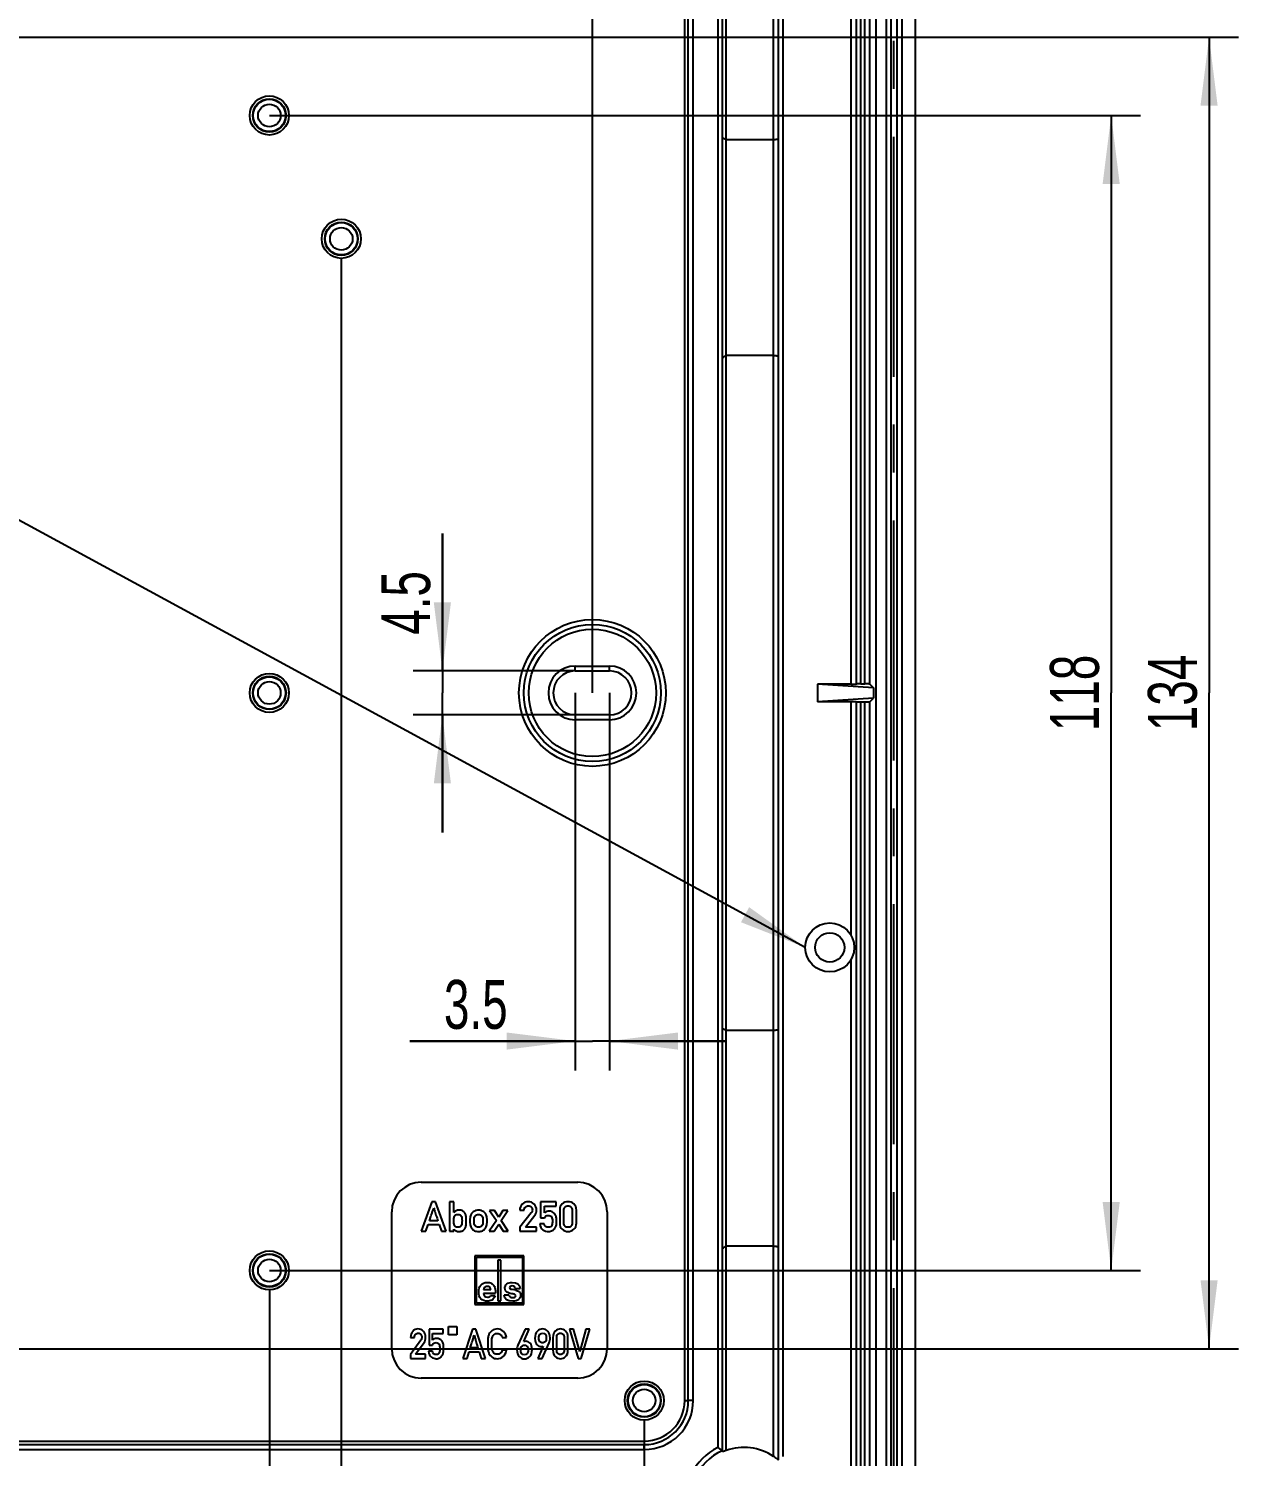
# Model space of a CAD drawing. Header units: millimetres. Extents: x 0 to 594, y 0 to 420.
# Drawn here: x 424.3 to 486.1, y 291.2 to 364.1 of the extents above; entities that cross this region are included whole.
import ezdxf

# ---------------------------------------------------------------- set-up
doc = ezdxf.new("R2010")
doc.units = ezdxf.units.MM
doc.header["$LTSCALE"] = 32.67
doc.linetypes.add('CENTER', pattern=[0.6, 0.375, -0.075, 0.075, -0.075])
doc.layers.get('0').update_dxf_attribs({"linetype": 'CONTINUOUS'})
for name, color, linetype in [('KASTEN_ABOX_DXF_CONTINUOUS_LINE', 7, 'CONTINUOUS'), ('KURVEN', 7, 'CONTINUOUS'), ('M-490-925-01-6274_DXF_DIMENSION', 7, 'CONTINUOUS'), ('M-490-925-01-6274_DXF_TEXT', 7, 'CONTINUOUS')]:
    doc.layers.add(name, color=color, linetype=linetype)
doc.styles.get("Standard").update_dxf_attribs({"font": 'txt', "width": 0.7})
doc.dimstyles.new('DIMSTYLE_2', dxfattribs={"dimtxt": 2.5, "dimasz": 3.5, "dimexe": 1.5, "dimexo": 0, "dimtad": 1, "dimdec": 3, "dimlfac": 2, "dimdsep": 46, "dimtxsty": 'Standard', "dimblk": '_FILLED', "dimblk1": '_FILLED', "dimblk2": '_FILLED', "dimcen": 0.09, "dimclrt": 5, "dimadec": 3, "dimazin": 2, "dimtp": 0.3, "dimtm": 0.3, "dimtfac": 1, "dimtdec": 3, "dimtofl": 0, "dimtmove": 0, "dimatfit": 3, "dimldrblk": '_FILLED', "dimfxl": 1, "dimtolj": 1, "dimarcsym": 0})
doc.dimstyles.new('DIMSTYLE_3', dxfattribs={"dimtxt": 2.5, "dimasz": 3.5, "dimexe": 1.5, "dimexo": 0, "dimtad": 1, "dimdec": 3, "dimlfac": 2, "dimdsep": 46, "dimtxsty": 'Standard', "dimblk": '_FILLED', "dimblk1": '_FILLED', "dimblk2": '_FILLED', "dimcen": 0.09, "dimclrt": 5, "dimadec": 3, "dimazin": 2, "dimtp": 0.5, "dimtm": 0.5, "dimtfac": 1, "dimtdec": 3, "dimtofl": 0, "dimtmove": 0, "dimatfit": 3, "dimldrblk": '_FILLED', "dimfxl": 1, "dimtolj": 1, "dimarcsym": 0})
doc.dimstyles.new('DIMSTYLE_4', dxfattribs={"dimtxt": 2.5, "dimasz": 3.5, "dimexe": 1.5, "dimexo": 0, "dimtad": 1, "dimdec": 3, "dimlfac": 2, "dimdsep": 46, "dimtxsty": 'Standard', "dimblk": '_FILLED', "dimblk1": '_FILLED', "dimblk2": '_FILLED', "dimcen": 0.09, "dimclrt": 5, "dimadec": 3, "dimazin": 2, "dimtp": 0.1, "dimtm": 0.1, "dimtfac": 1, "dimtdec": 3, "dimtofl": 0, "dimtmove": 0, "dimatfit": 3, "dimldrblk": '_FILLED', "dimfxl": 1, "dimtolj": 1, "dimarcsym": 0})
doc.dimstyles.get("Standard").update_dxf_attribs({"dimtxt": 2.5, "dimasz": 3.5, "dimexe": 1.5, "dimexo": 0, "dimtad": 1, "dimdec": 3, "dimdsep": 46, "dimtxsty": 'Standard', "dimblk": '_FILLED', "dimblk1": '_FILLED', "dimblk2": '_FILLED', "dimcen": 0.09, "dimclrt": 5, "dimadec": 3, "dimazin": 2, "dimtol": 1, "dimtp": 0.005, "dimtm": 0.005, "dimtfac": 1, "dimtdec": 3, "dimtofl": 0, "dimtmove": 0, "dimatfit": 3, "dimldrblk": '_FILLED', "dimfxl": 1, "dimtolj": 1, "dimarcsym": 0})

# ---------------------------------------------------------------- blocks, each defined once
blk = doc.blocks.new('_FILLED')
at = {"color": 0, "linetype": 'ByBlock'}
blk.add_solid([(0, 0), (-1, 0.125), (-1, -0.125)], dxfattribs=at)
blk = doc.blocks.new('*D12')
at = {"layer": 'M-490-925-01-6274_DXF_DIMENSION', "color": 2, "linetype": 'Continuous', "transparency": 16777216}
for p, q in [((407.109, 363.68), (486.109, 363.68)), ((484.609, 363.68), (484.609, 330.18)), ((484.609, 296.68), (484.609, 330.18)), ((407.109, 296.68), (486.109, 296.68))]:
    blk.add_line(p, q, dxfattribs=at)
at = {"layer": 'M-490-925-01-6274_DXF_DIMENSION', "color": 2, "linetype": 'Continuous', "transparency": 16777216, "xscale": 3.5, "yscale": 3.5, "zscale": 3.5}
for p, rotation in [((484.609, 363.68), 90), ((484.609, 296.68), 270)]:
    blk.add_blockref('_FILLED', p, dxfattribs=dict(at, rotation=rotation))
at = {"layer": 'M-490-925-01-6274_DXF_DIMENSION', "color": 5, "linetype": 'Continuous', "transparency": 16777216, "insert": (481.484, 330.18), "char_height": 2.5, "width": 7.76786, "attachment_point": 2, "rotation": 90, "line_spacing_factor": 0.9}
blk.add_mtext('134', dxfattribs=at)
blk = doc.blocks.new('*D13')
at = {"layer": 'M-490-925-01-6274_DXF_DIMENSION', "color": 2, "linetype": 'Continuous', "transparency": 16777216}
for p, q in [((361.109, 330.18), (361.109, 391.68)), ((453.109, 330.18), (453.109, 391.68)), ((361.109, 390.18), (407.109, 390.18)), ((453.109, 390.18), (407.109, 390.18))]:
    blk.add_line(p, q, dxfattribs=at)
at = {"layer": 'M-490-925-01-6274_DXF_DIMENSION', "color": 2, "linetype": 'Continuous', "transparency": 16777216, "xscale": 3.5, "yscale": 3.5, "zscale": 3.5, "rotation": 180}
blk.add_blockref('_FILLED', (361.109, 390.18), dxfattribs=at)
at = {"layer": 'M-490-925-01-6274_DXF_DIMENSION', "color": 2, "linetype": 'Continuous', "transparency": 16777216, "xscale": 3.5, "yscale": 3.5, "zscale": 3.5}
blk.add_blockref('_FILLED', (453.109, 390.18), dxfattribs=at)
at = {"layer": 'M-490-925-01-6274_DXF_DIMENSION', "color": 5, "linetype": 'Continuous', "transparency": 16777216, "insert": (407.109, 393.305), "char_height": 2.5, "width": 8.03571, "attachment_point": 2, "line_spacing_factor": 0.9}
blk.add_mtext('184', dxfattribs=at)
blk = doc.blocks.new('*D16')
at = {"layer": 'M-490-925-01-6274_DXF_DIMENSION', "color": 2, "linetype": 'Continuous', "transparency": 16777216}
for p, q in [((445.447, 331.305), (445.447, 338.329)), ((445.447, 338.329), (445.447, 330.18)), ((452.234, 331.305), (443.947, 331.305)), ((445.447, 323.055), (445.447, 330.18)), ((452.234, 329.055), (443.947, 329.055)), ((445.447, 329.055), (445.447, 323.055))]:
    blk.add_line(p, q, dxfattribs=at)
at = {"layer": 'M-490-925-01-6274_DXF_DIMENSION', "color": 2, "linetype": 'Continuous', "transparency": 16777216, "xscale": 3.5, "yscale": 3.5, "zscale": 3.5}
for p, rotation in [((445.447, 331.305), 270), ((445.447, 329.055), 90)]:
    blk.add_blockref('_FILLED', p, dxfattribs=dict(at, rotation=rotation))
at = {"layer": 'M-490-925-01-6274_DXF_DIMENSION', "color": 5, "linetype": 'Continuous', "transparency": 16777216, "insert": (442.322, 333.15), "char_height": 2.5, "width": 7.76786, "attachment_point": 1, "rotation": 90, "line_spacing_factor": 0.9}
blk.add_mtext('4.5', dxfattribs=at)
blk = doc.blocks.new('*D17')
at = {"layer": 'M-490-925-01-6274_DXF_DIMENSION', "color": 2, "linetype": 'Continuous', "transparency": 16777216}
for p, q in [((452.234, 330.18), (452.234, 310.896)), ((453.984, 330.18), (453.984, 310.896)), ((452.234, 312.396), (443.78, 312.396)), ((443.78, 312.396), (453.109, 312.396)), ((459.984, 312.396), (453.109, 312.396)), ((453.984, 312.396), (459.984, 312.396))]:
    blk.add_line(p, q, dxfattribs=at)
at = {"layer": 'M-490-925-01-6274_DXF_DIMENSION', "color": 2, "linetype": 'Continuous', "transparency": 16777216, "xscale": 3.5, "yscale": 3.5, "zscale": 3.5}
blk.add_blockref('_FILLED', (452.234, 312.396), dxfattribs=at)
at = {"layer": 'M-490-925-01-6274_DXF_DIMENSION', "color": 2, "linetype": 'Continuous', "transparency": 16777216, "xscale": 3.5, "yscale": 3.5, "zscale": 3.5, "rotation": 180}
blk.add_blockref('_FILLED', (453.984, 312.396), dxfattribs=at)
at = {"layer": 'M-490-925-01-6274_DXF_DIMENSION', "color": 5, "linetype": 'Continuous', "transparency": 16777216, "insert": (448.78, 315.521), "char_height": 2.5, "width": 7.5, "attachment_point": 3, "line_spacing_factor": 0.9}
blk.add_mtext('3.5', dxfattribs=at)
blk = doc.blocks.new('*D26')
at = {"layer": 'M-490-925-01-6274_DXF_DIMENSION', "color": 2, "linetype": 'Continuous', "transparency": 16777216}
for p, q in [((377.609, 299.68), (377.609, 268.68)), ((436.609, 299.68), (436.609, 268.68)), ((377.609, 270.18), (407.109, 270.18)), ((436.609, 270.18), (407.109, 270.18))]:
    blk.add_line(p, q, dxfattribs=at)
at = {"layer": 'M-490-925-01-6274_DXF_DIMENSION', "color": 2, "linetype": 'Continuous', "transparency": 16777216, "xscale": 3.5, "yscale": 3.5, "zscale": 3.5, "rotation": 180}
blk.add_blockref('_FILLED', (377.609, 270.18), dxfattribs=at)
at = {"layer": 'M-490-925-01-6274_DXF_DIMENSION', "color": 2, "linetype": 'Continuous', "transparency": 16777216, "xscale": 3.5, "yscale": 3.5, "zscale": 3.5}
blk.add_blockref('_FILLED', (436.609, 270.18), dxfattribs=at)
at = {"layer": 'M-490-925-01-6274_DXF_DIMENSION', "color": 5, "linetype": 'Continuous', "transparency": 16777216, "insert": (407.109, 273.305), "char_height": 2.5, "width": 7.23214, "attachment_point": 2, "line_spacing_factor": 0.9}
blk.add_mtext('118', dxfattribs=at)
blk = doc.blocks.new('*D27')
at = {"layer": 'M-490-925-01-6274_DXF_DIMENSION', "color": 2, "linetype": 'Continuous', "transparency": 16777216}
for p, q in [((440.284, 352.38), (440.284, 263.68)), ((373.934, 305.98), (373.934, 263.68)), ((373.934, 265.18), (407.109, 265.18)), ((440.284, 265.18), (407.109, 265.18))]:
    blk.add_line(p, q, dxfattribs=at)
at = {"layer": 'M-490-925-01-6274_DXF_DIMENSION', "color": 2, "linetype": 'Continuous', "transparency": 16777216, "xscale": 3.5, "yscale": 3.5, "zscale": 3.5, "rotation": 180}
blk.add_blockref('_FILLED', (373.934, 265.18), dxfattribs=at)
at = {"layer": 'M-490-925-01-6274_DXF_DIMENSION', "color": 2, "linetype": 'Continuous', "transparency": 16777216, "xscale": 3.5, "yscale": 3.5, "zscale": 3.5}
blk.add_blockref('_FILLED', (440.284, 265.18), dxfattribs=at)
at = {"layer": 'M-490-925-01-6274_DXF_DIMENSION', "color": 5, "linetype": 'Continuous', "transparency": 16777216, "insert": (407.109, 268.305), "char_height": 2.5, "width": 12.85714, "attachment_point": 2, "line_spacing_factor": 0.9}
blk.add_mtext('132.7', dxfattribs=at)
blk = doc.blocks.new('*D28')
at = {"layer": 'M-490-925-01-6274_DXF_DIMENSION', "color": 2, "linetype": 'Continuous', "transparency": 16777216}
for p, q in [((358.459, 293.03), (358.459, 258.68)), ((455.759, 293.03), (455.759, 258.68)), ((358.459, 260.18), (407.109, 260.18)), ((455.759, 260.18), (407.109, 260.18))]:
    blk.add_line(p, q, dxfattribs=at)
at = {"layer": 'M-490-925-01-6274_DXF_DIMENSION', "color": 2, "linetype": 'Continuous', "transparency": 16777216, "xscale": 3.5, "yscale": 3.5, "zscale": 3.5, "rotation": 180}
blk.add_blockref('_FILLED', (358.459, 260.18), dxfattribs=at)
at = {"layer": 'M-490-925-01-6274_DXF_DIMENSION', "color": 2, "linetype": 'Continuous', "transparency": 16777216, "xscale": 3.5, "yscale": 3.5, "zscale": 3.5}
blk.add_blockref('_FILLED', (455.759, 260.18), dxfattribs=at)
at = {"layer": 'M-490-925-01-6274_DXF_DIMENSION', "color": 5, "linetype": 'Continuous', "transparency": 16777216, "insert": (407.109, 263.305), "char_height": 2.5, "width": 13.125, "attachment_point": 2, "line_spacing_factor": 0.9}
blk.add_mtext('194.6', dxfattribs=at)
blk = doc.blocks.new('*D30')
at = {"layer": 'M-490-925-01-6274_DXF_DIMENSION', "color": 2, "linetype": 'Continuous', "transparency": 16777216}
for p, q in [((436.609, 359.68), (481.109, 359.68)), ((479.609, 359.68), (479.609, 330.18)), ((479.609, 300.68), (479.609, 330.18)), ((436.609, 300.68), (481.109, 300.68))]:
    blk.add_line(p, q, dxfattribs=at)
at = {"layer": 'M-490-925-01-6274_DXF_DIMENSION', "color": 2, "linetype": 'Continuous', "transparency": 16777216, "xscale": 3.5, "yscale": 3.5, "zscale": 3.5}
for p, rotation in [((479.609, 359.68), 90), ((479.609, 300.68), 270)]:
    blk.add_blockref('_FILLED', p, dxfattribs=dict(at, rotation=rotation))
at = {"layer": 'M-490-925-01-6274_DXF_DIMENSION', "color": 5, "linetype": 'Continuous', "transparency": 16777216, "insert": (476.484, 330.18), "char_height": 2.5, "width": 7.23214, "attachment_point": 2, "rotation": 90, "line_spacing_factor": 0.9}
blk.add_mtext('118', dxfattribs=at)

msp = doc.modelspace()

# ---------------------------------------------------------------- linework, layer by layer
at = {"layer": 'KASTEN_ABOX_DXF_CONTINUOUS_LINE', "color": 7, "linetype": 'Continuous'}
for p, q in [((469.60897, 283.6803), (469.60897, 376.6803)), ((466.57647, 372.84562), (466.57647, 330.63584)), ((467.60591, 287.53334), (467.60591, 372.82726)), ((468.10897, 372.8303), (468.10897, 287.5303)), ((468.90897, 372.8303), (468.90897, 287.5303)), ((467.27427, 330.63586), (467.27427, 372.49562)), ((462.60897, 290.99916), (462.60897, 369.36143)), ((459.75897, 291.4115), (459.75897, 368.94909)), ((459.94095, 291.47516), (459.94095, 368.88543)), ((457.82698, 294.0303), (457.82698, 366.3303)), ((458.00897, 294.0303), (458.00897, 366.3303)), ((462.35897, 358.43598), (459.94095, 358.43598)), ((462.35897, 347.42462), (459.94095, 347.42462)), ((452.23397, 331.5553), (453.98397, 331.5553)), ((452.23397, 331.3053), (453.98397, 331.3053)), ((466.32647, 330.63366), (464.60897, 330.63366)), ((467.46585, 330.44428), (464.60897, 330.63366)), ((464.60897, 330.63366), (464.60897, 329.72693)), ((466.82647, 330.63802), (467.02428, 330.63802)), ((467.27427, 330.63586), (467.46585, 330.44428)), ((467.46585, 330.44428), (467.46585, 329.91631)), ((467.46585, 329.91631), (464.60897, 329.72693)), ((466.32647, 329.72693), (464.60897, 329.72693)), ((466.57647, 329.72475), (466.57647, 287.51497)), ((466.82647, 329.72257), (467.02428, 329.72257)), ((467.27427, 329.72473), (467.46585, 329.91631)), ((467.27427, 287.86545), (467.27427, 329.72473)), ((453.98397, 329.0553), (452.23397, 329.0553)), ((453.98397, 328.8053), (452.23397, 328.8053)), ((462.35897, 312.93598), (459.94095, 312.93598)), ((462.35897, 301.92462), (459.94095, 301.92462)), ((358.45897, 291.96228), (455.75897, 291.96228)), ((358.45897, 291.7803), (455.75897, 291.7803))]:
    msp.add_line(p, q, dxfattribs=at)
at = {"layer": 'KASTEN_ABOX_DXF_CONTINUOUS_LINE', "color": 9, "linetype": 'Continuous'}
for p, q in [((466.32647, 330.63366), (466.32647, 372.8478)), ((468.35897, 372.8303), (468.35897, 287.5303)), ((468.65897, 372.8303), (468.65897, 287.5303)), ((466.82647, 330.63802), (466.82647, 372.59561)), ((467.02428, 330.63802), (467.02428, 372.49562)), ((462.35897, 291.18176), (462.35897, 369.17883)), ((462.85897, 291.1768), (462.85897, 369.1838)), ((459.50897, 368.73273), (459.50897, 291.62786)), ((458.25897, 294.0303), (458.25897, 366.3303)), ((452.23397, 331.3053), (452.23397, 331.5553)), ((453.98397, 331.3053), (453.98397, 331.5553)), ((466.32647, 317.78769), (466.32647, 329.72693)), ((466.82647, 287.76498), (466.82647, 329.72257)), ((467.02428, 287.86498), (467.02428, 329.72257)), ((452.23397, 329.0553), (452.23397, 328.8053)), ((453.98397, 329.0553), (453.98397, 328.8053)), ((466.32647, 287.51279), (466.32647, 316.5729)), ((457.82698, 294.0303), (458.00897, 294.0303)), ((458.25897, 294.0303), (458.00897, 294.0303)), ((455.75897, 291.96228), (455.75897, 291.7803)), ((455.75897, 291.5303), (455.75897, 291.7803)), ((358.45897, 291.5303), (455.75897, 291.5303))]:
    msp.add_line(p, q, dxfattribs=at)
at = {"layer": 'KASTEN_ABOX_DXF_CONTINUOUS_LINE', "color": 2, "linetype": 'Continuous'}
for p, q in [((444.35897, 305.1803), (452.35897, 305.1803)), ((444.90835, 304.1803), (444.36103, 302.6803)), ((445.09559, 304.1803), (444.90835, 304.1803)), ((445.64292, 302.6803), (445.09559, 304.1803)), ((446.02769, 304.17824), (445.81267, 304.17824)), ((445.81267, 304.17824), (445.81267, 302.67927)), ((446.02769, 303.63297), (446.02769, 304.17824)), ((451.25094, 304.17824), (450.45259, 304.17824)), ((450.45259, 304.17824), (450.45259, 303.36754)), ((451.25094, 303.96322), (451.25094, 304.17824)), ((442.85897, 296.6803), (442.85897, 303.6803)), ((444.90424, 303.56404), (444.94642, 303.69161)), ((445.05794, 303.69964), (445.09853, 303.57634)), ((448.11205, 303.74717), (447.85485, 303.74717)), ((447.85485, 303.74717), (448.20465, 303.22453)), ((448.32502, 303.40149), (448.11205, 303.74717)), ((448.53798, 303.74717), (448.32502, 303.40149)), ((448.44539, 303.22453), (448.79518, 303.74717)), ((448.79518, 303.74717), (448.53798, 303.74717)), ((449.40321, 303.75951), (449.61823, 303.75951)), ((449.98963, 303.61445), (449.40321, 302.88091)), ((449.68613, 302.89326), (450.16864, 303.4982)), ((450.65526, 303.96322), (451.25094, 303.96322)), ((450.65526, 303.62474), (450.65526, 303.96322)), ((451.43819, 303.75951), (451.43819, 303.09799)), ((451.65321, 303.11034), (451.65321, 303.74717)), ((452.07502, 303.74717), (452.07502, 303.11034)), ((452.29004, 303.09799), (452.29004, 303.75951)), ((453.85897, 303.6803), (453.85897, 296.6803)), ((444.60074, 302.6803), (444.72008, 303.01877)), ((444.72008, 303.01877), (445.28901, 303.01877)), ((444.78695, 303.21939), (444.8581, 303.42613)), ((445.22111, 303.21939), (444.78695, 303.21939)), ((445.28901, 303.01877), (445.40424, 302.6803)), ((446.02769, 302.67927), (446.02769, 302.79038)), ((448.20465, 303.22453), (447.84045, 302.67927)), ((448.09765, 302.67927), (448.32502, 303.03421)), ((448.32502, 303.03421), (448.55238, 302.67927)), ((448.80959, 302.67927), (448.44539, 303.22453)), ((449.40321, 302.88091), (449.40321, 302.67927)), ((450.25815, 302.89326), (449.68613, 302.89326)), ((450.25815, 302.67927), (450.25815, 302.89326)), ((450.63983, 303.05581), (450.42481, 303.05581)), ((450.45259, 303.36754), (450.65526, 303.36754)), ((444.36103, 302.6803), (444.60074, 302.6803)), ((445.40424, 302.6803), (445.64292, 302.6803)), ((445.81267, 302.67927), (446.02769, 302.67927)), ((447.84045, 302.67927), (448.09765, 302.67927)), ((448.55238, 302.67927), (448.80959, 302.67927)), ((449.40321, 302.67927), (450.25815, 302.67927)), ((449.60897, 301.4303), (447.10897, 301.4303)), ((447.10897, 301.4303), (447.10897, 298.9303)), ((447.18397, 301.3553), (449.53397, 301.3553)), ((447.18397, 299.0053), (447.18397, 301.3553)), ((449.53397, 301.3553), (449.53397, 299.0053)), ((449.60897, 298.9303), (449.60897, 301.4303)), ((448.43397, 301.2053), (448.28397, 301.2053)), ((448.28397, 301.2053), (448.28397, 299.1303)), ((448.43397, 299.1303), (448.43397, 301.2053)), ((447.54371, 299.5215), (448.1598, 299.5215)), ((447.9171, 299.68868), (447.54541, 299.68868)), ((448.14962, 299.38827), (447.90691, 299.38827)), ((448.28397, 299.1303), (448.43397, 299.1303)), ((448.85089, 299.42137), (448.60819, 299.42137)), ((449.01043, 299.71074), (448.98921, 299.71499)), ((449.19797, 299.66662), (449.01043, 299.71074)), ((449.17082, 299.76166), (449.41352, 299.76166)), ((447.10897, 298.9303), (449.60897, 298.9303)), ((449.53397, 299.0053), (447.18397, 299.0053)), ((445.48397, 297.67824), (444.76545, 297.67824)), ((444.76545, 297.67824), (444.76545, 296.86754)), ((445.48397, 297.46322), (445.48397, 297.67824)), ((445.76397, 297.8103), (446.18397, 297.8103)), ((445.76397, 297.3903), (445.76397, 297.8103)), ((446.18397, 297.8103), (446.18397, 297.3903)), ((446.98304, 297.6803), (446.49045, 296.1803)), ((447.15156, 297.6803), (446.98304, 297.6803)), ((447.64415, 296.1803), (447.15156, 297.6803)), ((449.66823, 297.67618), (449.30526, 296.8696)), ((449.60341, 297.04141), (449.88397, 297.67618)), ((449.88397, 297.67618), (449.66823, 297.67618)), ((452.15063, 297.67824), (451.93489, 297.67824)), ((451.93489, 297.67824), (452.38027, 296.17927)), ((452.46175, 296.53729), (452.15063, 297.67824)), ((452.76915, 297.67824), (452.46175, 296.53729)), ((452.53952, 296.17927), (452.98489, 297.67824)), ((452.98489, 297.67824), (452.76915, 297.67824)), ((443.82101, 297.25951), (444.01452, 297.25951)), ((444.34878, 297.11445), (443.82101, 296.38091)), ((444.07564, 296.39326), (444.50989, 296.9982)), ((444.94786, 297.46322), (445.48397, 297.46322)), ((444.94786, 297.12474), (444.94786, 297.46322)), ((446.18397, 297.3903), (445.76397, 297.3903)), ((446.87378, 296.71939), (446.93781, 296.92613)), ((446.97934, 297.06404), (447.0173, 297.19161)), ((447.11767, 297.19964), (447.1542, 297.07634)), ((448.50804, 297.24717), (448.72378, 297.24717)), ((450.53582, 296.17412), (450.89878, 296.98071)), ((451.09415, 297.25951), (451.09415, 296.59799)), ((451.28767, 296.61034), (451.28767, 297.24717)), ((451.6673, 297.24717), (451.6673, 296.61034)), ((451.86082, 296.59799), (451.86082, 297.25951)), ((443.82101, 296.38091), (443.82101, 296.17927)), ((443.82101, 296.17927), (444.59045, 296.17927)), ((444.59045, 296.39326), (444.07564, 296.39326)), ((444.59045, 296.17927), (444.59045, 296.39326)), ((444.93397, 296.55581), (444.74045, 296.55581)), ((444.76545, 296.86754), (444.94786, 296.86754)), ((446.49045, 296.1803), (446.70619, 296.1803)), ((446.70619, 296.1803), (446.8136, 296.51877)), ((446.8136, 296.51877), (447.32564, 296.51877)), ((447.26452, 296.71939), (446.87378, 296.71939)), ((447.32564, 296.51877), (447.42934, 296.1803)), ((447.42934, 296.1803), (447.64415, 296.1803)), ((448.72378, 296.59799), (448.50804, 296.59799)), ((450.60063, 296.8089), (450.31915, 296.17412)), ((450.31915, 296.17412), (450.53582, 296.17412)), ((452.38027, 296.17927), (452.53952, 296.17927)), ((452.35897, 295.1803), (444.35897, 295.1803))]:
    msp.add_line(p, q, dxfattribs=at)
at = {"layer": 'KASTEN_ABOX_DXF_CONTINUOUS_LINE', "color": 7, "linetype": 'Continuous'}
for centre, radius in [((436.60897, 359.6803), 1), ((436.60897, 359.6803), 0.85), ((436.60897, 359.6803), 0.82638), ((440.28397, 353.3803), 1), ((440.28397, 353.3803), 0.85), ((440.28397, 353.3803), 0.82638), ((453.10897, 330.1803), 3.5), ((436.60897, 330.1803), 1), ((436.60897, 330.1803), 0.85), ((436.60897, 330.1803), 0.82638), ((465.23397, 317.1803), 1.25), ((465.23397, 317.1803), 0.75), ((436.60897, 300.6803), 1), ((436.60897, 300.6803), 0.85), ((436.60897, 300.6803), 0.82638), ((455.75897, 294.0303), 1), ((455.75897, 294.0303), 0.85), ((455.75897, 294.0303), 0.82638)]:
    msp.add_circle(centre, radius, dxfattribs=at)
at = {"layer": 'KASTEN_ABOX_DXF_CONTINUOUS_LINE', "color": 9, "linetype": 'Continuous'}
for centre, radius in [((436.60897, 359.6803), 0.57636), ((440.28397, 353.3803), 0.57636), ((453.10897, 330.1803), 3.74999), ((453.10897, 330.1803), 3.24999), ((436.60897, 330.1803), 0.57636), ((436.60897, 300.6803), 0.57636), ((455.75897, 294.0303), 0.57636)]:
    msp.add_circle(centre, radius, dxfattribs=at)
at = {"layer": 'KASTEN_ABOX_DXF_CONTINUOUS_LINE', "color": 7, "linetype": 'Continuous'}
for centre, radius, start, end in [((447.4124, 338.34974), 23.67323, 58.0466227, 58.5642818), ((447.4124, 367.51085), 23.67323, 301.4357182, 301.9533773), ((452.23397, 330.1803), 1.375, 90, 270), ((452.23397, 330.1803), 1.125, 90, 270), ((453.98397, 330.1803), 1.375, 270, 90), ((453.98397, 330.1803), 1.125, 270, 90), ((447.4124, 292.84974), 23.67323, 58.0466227, 58.5642818), ((447.4124, 322.01085), 23.67323, 301.4357182, 301.9533773), ((455.75897, 294.0303), 2.25, 270, 360), ((455.75897, 294.0303), 2.06799, 270, 360), ((454.1517, 282.94385), 10.20354, 57.5548509, 58.3290419), ((460.85897, 288.9303), 2.70538, 56.3271199, 109.8360138)]:
    msp.add_arc(centre, radius, start, end, dxfattribs=at)
at = {"layer": 'KASTEN_ABOX_DXF_CONTINUOUS_LINE', "color": 2, "linetype": 'Continuous'}
for centre, radius, start, end in [((444.35897, 303.6803), 1.5, 90, 180), ((452.35897, 303.6803), 1.5, 0, 90), ((436.52584, 306.2903), 8.81079, 341.029848, 341.9755615), ((437.85189, 299.73701), 9.51078, 342.8096858, 343.6773747), ((444.35897, 296.6803), 1.5, 180, 270), ((452.35897, 296.6803), 1.5, 270, 360)]:
    msp.add_arc(centre, radius, start, end, dxfattribs=at)
at = {"layer": 'KASTEN_ABOX_DXF_CONTINUOUS_LINE', "color": 9, "linetype": 'Continuous'}
for centre, radius, start, end in [((455.75897, 294.0303), 2.49998, 270, 360), ((460.85897, 288.9303), 3.01651, 116.5857571, 153.4142429), ((460.85897, 288.9303), 2.76655, 113.4286711, 156.5713289)]:
    msp.add_arc(centre, radius, start, end, dxfattribs=at)
at = {"layer": 'KASTEN_ABOX_DXF_CONTINUOUS_LINE', "color": 7, "linetype": 'Continuous'}
for centre, major_axis, ratio, start_param, end_param in [((466.32647, 330.63584), (0.25, 0), 0.00872687, -1.57079633, 0), ((466.82647, 330.63584), (0.25, 0), 0.00872687, 1.57079633, 3.14159265), ((467.02428, 330.63584), (0.25, 0), 0.00872687, 0.00872665, 1.57079633), ((466.32647, 329.72475), (0.25, 0), 0.00872687, 0, 1.57079633), ((466.82647, 329.72475), (0.25, 0), 0.00872687, -3.14159265, -1.57079633), ((467.02428, 329.72475), (0.25, 0), 0.00872687, -1.57079633, -0.00872665), ((460.73104, 288.9303), (2.66749, 0), 0.99884938, 1.87149949, 1.94380111)]:
    msp.add_ellipse(centre, major_axis=major_axis, ratio=ratio, start_param=start_param, end_param=end_param, dxfattribs=at)
for points, knots in [([(462.60897, 358.49245), (462.60897, 358.48302), (462.58066, 358.463), (462.5001, 358.44283), (462.41855, 358.43598), (462.35897, 358.43598)], [0, 0, 0, 0, 0.1073072, 0.32163728, 1, 1, 1, 1]), ([(462.35897, 347.42462), (462.41855, 347.42462), (462.5001, 347.41776), (462.58066, 347.39759), (462.60897, 347.37757), (462.60897, 347.36815)], [0, 0, 0, 0, 0.67836272, 0.8926928, 1, 1, 1, 1]), ([(462.60897, 312.99245), (462.60897, 312.98302), (462.58066, 312.963), (462.5001, 312.94283), (462.41855, 312.93598), (462.35897, 312.93598)], [0, 0, 0, 0, 0.1073072, 0.32163728, 1, 1, 1, 1]), ([(462.35897, 301.92462), (462.41855, 301.92462), (462.5001, 301.91776), (462.58066, 301.89759), (462.60897, 301.87757), (462.60897, 301.86815)], [0, 0, 0, 0, 0.67836272, 0.8926928, 1, 1, 1, 1]), ([(459.75897, 291.46868), (459.75897, 291.47293), (459.73844, 291.47785), (459.71767, 291.49817), (459.67359, 291.52303), (459.64315, 291.54364), (459.62582, 291.55468)], [0, 0, 0, 0, 0.08049934, 0.29381733, 0.61105672, 1, 1, 1, 1]), ([(462.60897, 290.99916), (462.60897, 290.99675), (462.59588, 291.01079), (462.58459, 291.01563), (462.55682, 291.03937), (462.51252, 291.07254), (462.44537, 291.12295), (462.389, 291.16175), (462.35897, 291.18176)], [0, 0, 0, 0, 0.02335865, 0.09284904, 0.19971408, 0.33339412, 0.65043664, 1, 1, 1, 1])]:
    msp.add_open_spline(points, degree=3, knots=knots, dxfattribs=at)
at = {"layer": 'KASTEN_ABOX_DXF_CONTINUOUS_LINE', "color": 2, "linetype": 'Continuous'}
for points in [[(449.8209, 304.19161), (449.70773, 304.19161), (449.61, 304.14943), (449.52769, 304.0661)], [(450.13263, 304.06507), (450.0493, 304.14943), (449.94539, 304.19161), (449.8209, 304.19161)], [(451.86411, 304.19161), (451.753, 304.19161), (451.65424, 304.15355), (451.56782, 304.07844)], [(452.15938, 304.07844), (452.07296, 304.15355), (451.97419, 304.19161), (451.86411, 304.19161)], [(444.94642, 303.69161), (444.96082, 303.73585), (444.97934, 303.79552), (445.00403, 303.8696)], [(445.00403, 303.8696), (445.02666, 303.79758), (445.04415, 303.741), (445.05794, 303.69964)], [(445.09853, 303.57634), (445.11205, 303.53523), (445.12749, 303.48894), (445.14601, 303.43647)], [(446.15342, 303.72413), (446.10897, 303.70087), (446.06679, 303.67001), (446.02769, 303.63297)], [(446.05705, 303.4366), (446.07708, 303.50849), (446.13777, 303.54449), (446.2386, 303.54449)], [(446.30341, 303.75951), (446.24786, 303.75951), (446.19745, 303.74717), (446.15342, 303.72413)], [(446.2386, 303.54449), (446.33942, 303.54449), (446.39909, 303.50951), (446.41953, 303.44054)], [(446.47214, 303.71939), (446.42481, 303.74614), (446.36823, 303.75951), (446.30341, 303.75951)], [(446.58878, 303.62012), (446.55856, 303.65972), (446.51946, 303.69264), (446.47214, 303.71939)], [(446.64909, 303.48585), (446.6388, 303.53729), (446.61823, 303.58153), (446.58878, 303.62012)], [(446.66555, 303.21425), (446.66555, 303.34388), (446.65938, 303.43441), (446.64909, 303.48585)], [(446.87923, 303.47052), (446.86103, 303.41384), (446.8528, 303.32844), (446.8528, 303.21425)], [(446.96796, 303.62274), (446.92687, 303.57742), (446.89703, 303.52598), (446.87923, 303.47052)], [(447.08964, 303.71489), (447.03798, 303.68544), (446.99683, 303.65458), (446.96796, 303.62274)], [(447.07822, 303.37574), (447.08531, 303.40663), (447.09971, 303.4375), (447.12011, 303.46643)], [(447.29312, 303.75951), (447.20876, 303.75951), (447.14086, 303.74408), (447.08964, 303.71489)], [(447.12011, 303.46643), (447.15629, 303.51774), (447.21391, 303.54449), (447.29312, 303.54449)], [(447.49443, 303.71466), (447.4423, 303.74408), (447.37543, 303.75951), (447.29312, 303.75951)], [(447.29312, 303.54449), (447.37029, 303.54449), (447.4279, 303.51774), (447.46475, 303.46549)], [(447.46475, 303.46549), (447.48448, 303.4375), (447.49786, 303.40663), (447.50596, 303.37574)], [(447.61693, 303.62244), (447.58736, 303.65458), (447.54621, 303.68544), (447.49443, 303.71466)], [(447.70506, 303.47022), (447.68716, 303.52598), (447.65835, 303.57742), (447.61693, 303.62244)], [(447.73243, 303.21425), (447.73243, 303.32844), (447.72317, 303.41384), (447.70506, 303.47022)], [(449.52769, 304.0661), (449.44539, 303.98277), (449.40321, 303.88091), (449.40321, 303.75951)], [(449.61823, 303.75951), (449.62234, 303.82639), (449.64601, 303.87886), (449.68716, 303.91795)], [(449.68716, 303.91795), (449.72831, 303.95705), (449.77872, 303.97659), (449.83736, 303.97659)], [(449.83736, 303.97659), (449.90115, 303.97659), (449.95156, 303.95396), (449.9886, 303.90869)], [(449.9886, 303.90869), (450.02563, 303.86342), (450.04415, 303.81507), (450.04415, 303.76363)], [(450.03352, 303.69377), (450.02666, 303.66898), (450.0125, 303.64307), (449.98963, 303.61445)], [(450.04415, 303.76363), (450.04415, 303.741), (450.04004, 303.71733), (450.03352, 303.69377)], [(450.25815, 303.76157), (450.25815, 303.87988), (450.21596, 303.98071), (450.13263, 304.06507)], [(450.16864, 303.4982), (450.22831, 303.57227), (450.25815, 303.65972), (450.25815, 303.76157)], [(450.89498, 303.70705), (450.80341, 303.70705), (450.72317, 303.67927), (450.65526, 303.62474)], [(450.65526, 303.36754), (450.70053, 303.44984), (450.76535, 303.49202), (450.84868, 303.49202)], [(450.84868, 303.49202), (450.93716, 303.49202), (450.99477, 303.46425), (451.02296, 303.40941)], [(451.05013, 303.6737), (451.003, 303.69573), (450.95156, 303.70705), (450.89498, 303.70705)], [(451.16195, 303.59647), (451.13469, 303.62577), (451.09765, 303.65149), (451.05013, 303.6737)], [(451.25197, 303.45087), (451.23345, 303.50334), (451.20362, 303.5517), (451.16195, 303.59647)], [(451.28078, 303.18647), (451.28078, 303.30993), (451.27049, 303.3984), (451.25197, 303.45087)], [(451.56782, 304.07844), (451.4814, 304.00334), (451.43819, 303.89737), (451.43819, 303.75951)], [(451.65321, 303.74717), (451.65321, 303.81919), (451.67173, 303.87474), (451.71081, 303.91591)], [(451.71081, 303.91591), (451.74889, 303.95602), (451.80033, 303.97659), (451.86411, 303.97659)], [(451.86411, 303.97659), (451.92687, 303.97659), (451.97728, 303.95602), (452.01612, 303.91565)], [(452.01612, 303.91565), (452.05547, 303.87474), (452.07502, 303.81919), (452.07502, 303.74717)], [(452.29004, 303.75951), (452.29004, 303.89737), (452.2458, 304.00334), (452.15938, 304.07844)], [(445.14601, 303.43647), (445.16452, 303.384), (445.18922, 303.31198), (445.22111, 303.21939)], [(446.02769, 303.21425), (446.02769, 303.29038), (446.03695, 303.36445), (446.05705, 303.4366)], [(446.05705, 302.9888), (446.03695, 303.06095), (446.02769, 303.13606), (446.02769, 303.21425)], [(446.02769, 302.79038), (446.10177, 302.70807), (446.19333, 302.66692), (446.30341, 302.66692)], [(446.2386, 302.88091), (446.13777, 302.88091), (446.07708, 302.91692), (446.05705, 302.9888)], [(446.41981, 302.98478), (446.39909, 302.91486), (446.33942, 302.88091), (446.2386, 302.88091)], [(446.41953, 303.44054), (446.44024, 303.37063), (446.45053, 303.29552), (446.45053, 303.21425)], [(446.45053, 303.21425), (446.45053, 303.12988), (446.44024, 303.05375), (446.41981, 302.98478)], [(446.47192, 302.70539), (446.51946, 302.73071), (446.55856, 302.76363), (446.58976, 302.80452)], [(446.58976, 302.80452), (446.61823, 302.84182), (446.6388, 302.88709), (446.64909, 302.93853)], [(446.64909, 302.93853), (446.65938, 302.98997), (446.66555, 303.08256), (446.66555, 303.21425)], [(446.8528, 303.21425), (446.8528, 303.09696), (446.86103, 303.01054), (446.87893, 302.95479)], [(446.87893, 302.95479), (446.89703, 302.8984), (446.92687, 302.84799), (446.96766, 302.8024)], [(446.96766, 302.8024), (446.99683, 302.7698), (447.03798, 302.73894), (447.08942, 302.71013)], [(447.06782, 303.21425), (447.06782, 303.29038), (447.0709, 303.34388), (447.07822, 303.37574)], [(447.0781, 303.04861), (447.0709, 303.0805), (447.06782, 303.13606), (447.06782, 303.21425)], [(447.11963, 302.95863), (447.09971, 302.98688), (447.08531, 303.01672), (447.0781, 303.04861)], [(447.29312, 302.88091), (447.21391, 302.88091), (447.15629, 302.90663), (447.11963, 302.95863)], [(447.46525, 302.95961), (447.4279, 302.90663), (447.37029, 302.88091), (447.29312, 302.88091)], [(447.50621, 303.04858), (447.49786, 303.01672), (447.48448, 302.98688), (447.46525, 302.95961)], [(447.49465, 302.71035), (447.54621, 302.73894), (447.58736, 302.7698), (447.61723, 302.8027)], [(447.50596, 303.37574), (447.51432, 303.34388), (447.51843, 303.28935), (447.51843, 303.21219)], [(447.51843, 303.21219), (447.51843, 303.134), (447.51432, 303.07947), (447.50621, 303.04858)], [(447.61723, 302.8027), (447.65835, 302.84799), (447.68716, 302.8984), (447.70536, 302.95509)], [(447.70536, 302.95509), (447.72317, 303.01054), (447.73243, 303.09696), (447.73243, 303.21425)], [(450.42481, 303.05581), (450.44024, 302.91589), (450.49271, 302.8161), (450.58309, 302.75619)], [(450.58309, 302.75619), (450.67275, 302.69676), (450.76638, 302.66692), (450.86308, 302.66692)], [(450.85485, 302.88091), (450.73654, 302.88091), (450.66452, 302.93853), (450.63983, 303.05581)], [(451.03853, 302.98906), (451.02049, 302.91692), (450.95979, 302.88091), (450.85485, 302.88091)], [(450.86308, 302.66692), (450.93716, 302.66692), (451.003, 302.68338), (451.05878, 302.71696)], [(451.02296, 303.40941), (451.05136, 303.35416), (451.06576, 303.28523), (451.06576, 303.20293)], [(451.06576, 303.20293), (451.06576, 303.13194), (451.0565, 303.06095), (451.03853, 302.98906)], [(451.05878, 302.71696), (451.11411, 302.75026), (451.15732, 302.78729), (451.18801, 302.82653)], [(451.18801, 302.82653), (451.22008, 302.86754), (451.24374, 302.91178), (451.25815, 302.96116)], [(451.25815, 302.96116), (451.27255, 303.01054), (451.28078, 303.08565), (451.28078, 303.18647)], [(451.43819, 303.09799), (451.43819, 302.96013), (451.4814, 302.85314), (451.56756, 302.77877)], [(451.56756, 302.77877), (451.65424, 302.70396), (451.753, 302.66692), (451.86411, 302.66692)], [(451.71055, 302.94033), (451.67173, 302.98071), (451.65321, 303.03729), (451.65321, 303.11034)], [(451.86411, 302.88091), (451.80033, 302.88091), (451.74889, 302.90046), (451.71055, 302.94033)], [(452.01638, 302.94058), (451.97728, 302.90046), (451.92687, 302.88091), (451.86411, 302.88091)], [(451.86411, 302.66692), (451.97419, 302.66692), (452.07296, 302.70396), (452.15963, 302.77877)], [(452.07502, 303.11034), (452.07502, 303.03729), (452.05547, 302.98071), (452.01638, 302.94058)], [(452.15963, 302.77877), (452.2458, 302.85314), (452.29004, 302.96013), (452.29004, 303.09799)], [(446.30341, 302.66692), (446.36823, 302.66692), (446.42481, 302.6803), (446.47192, 302.70539)], [(447.08942, 302.71013), (447.14086, 302.68133), (447.20876, 302.66692), (447.29312, 302.66692)], [(447.29312, 302.66692), (447.37543, 302.66692), (447.4423, 302.68133), (447.49465, 302.71035)], [(447.30101, 299.57157), (447.30101, 299.72432), (447.3375, 299.84482), (447.41048, 299.93478)], [(447.41048, 299.93478), (447.48346, 300.02473), (447.59123, 300.06971), (447.73295, 300.06971)], [(447.73634, 299.8618), (447.62772, 299.8618), (447.56408, 299.80409), (447.54541, 299.68868)], [(447.73295, 300.06971), (447.81611, 300.06971), (447.88909, 300.05188), (447.95189, 300.01709)], [(447.9171, 299.68868), (447.90522, 299.80409), (447.84497, 299.8618), (447.73634, 299.8618)], [(447.95189, 300.01709), (448.01469, 299.9823), (448.06476, 299.92969), (448.10192, 299.86001)], [(448.10192, 299.86001), (448.13943, 299.78966), (448.1581, 299.6768), (448.1598, 299.5215)], [(448.63874, 299.7693), (448.63874, 299.86095), (448.67183, 299.93393), (448.7387, 299.98845)], [(448.7387, 299.98845), (448.80506, 300.04255), (448.89587, 300.06971), (449.01128, 300.06971)], [(448.91812, 299.86148), (448.89332, 299.84652), (448.88144, 299.827), (448.88144, 299.80155)], [(448.88144, 299.80155), (448.88144, 299.77269), (448.89247, 299.75233), (448.91499, 299.73972)], [(449.01128, 299.88386), (448.97394, 299.88386), (448.94254, 299.87622), (448.91812, 299.86148)], [(449.01128, 300.06971), (449.26586, 300.06971), (449.39994, 299.96702), (449.41352, 299.76166)], [(449.17082, 299.76166), (449.15554, 299.84313), (449.10293, 299.88386), (449.01128, 299.88386)], [(447.41812, 299.23298), (447.34004, 299.31954), (447.30101, 299.4324), (447.30101, 299.57157)], [(447.73804, 299.10399), (447.60226, 299.10399), (447.49619, 299.14642), (447.41812, 299.23298)], [(447.54371, 299.5215), (447.55305, 299.38148), (447.62093, 299.3119), (447.74653, 299.3119)], [(447.96868, 299.16032), (447.90267, 299.12351), (447.82545, 299.10399), (447.73804, 299.10399)], [(447.74653, 299.3119), (447.77962, 299.3119), (447.80678, 299.31614), (447.82799, 299.32463)], [(447.82799, 299.32463), (447.84921, 299.33311), (447.87552, 299.35433), (447.90691, 299.38827)], [(448.14962, 299.38827), (448.09531, 299.27371), (448.03505, 299.19734), (447.96868, 299.16032)], [(449.04183, 299.10399), (448.76603, 299.10399), (448.62177, 299.20922), (448.60819, 299.42137)], [(448.74302, 299.56714), (448.67353, 299.60297), (448.63874, 299.67001), (448.63874, 299.7693)], [(449.00275, 299.48988), (448.89502, 299.50793), (448.80846, 299.53339), (448.74302, 299.56714)], [(448.85089, 299.42137), (448.85853, 299.36706), (448.88144, 299.33227), (448.92041, 299.31514)], [(448.91499, 299.73972), (448.9349, 299.72857), (448.95951, 299.72008), (448.98921, 299.71499)], [(448.92041, 299.31514), (448.95866, 299.29832), (449.00024, 299.29068), (449.04522, 299.29068)], [(449.15359, 299.44718), (449.1182, 299.46465), (449.06728, 299.47907), (449.00275, 299.48988)], [(449.34054, 299.19055), (449.2735, 299.13284), (449.17421, 299.10399), (449.04183, 299.10399)], [(449.04522, 299.29068), (449.0885, 299.29068), (449.12499, 299.29832), (449.1546, 299.31377)], [(449.19882, 299.3747), (449.19882, 299.40864), (449.18354, 299.4324), (449.15359, 299.44718)], [(449.1546, 299.31377), (449.18354, 299.32887), (449.19882, 299.34924), (449.19882, 299.3747)], [(449.19797, 299.66662), (449.22683, 299.65984), (449.25483, 299.65134), (449.28194, 299.64105)], [(449.28194, 299.64105), (449.34648, 299.61655), (449.3906, 299.58091), (449.41592, 299.53331)], [(449.44152, 299.41967), (449.44152, 299.32463), (449.40758, 299.24825), (449.34054, 299.19055)], [(449.41592, 299.53331), (449.43303, 299.50114), (449.44152, 299.46295), (449.44152, 299.41967)], [(444.19693, 297.69161), (444.09508, 297.69161), (444.00712, 297.64943), (443.93304, 297.5661)], [(444.47749, 297.56507), (444.40249, 297.64943), (444.30897, 297.69161), (444.19693, 297.69161)], [(448.24971, 297.69161), (448.14323, 297.69161), (448.05434, 297.66281), (447.98212, 297.60519)], [(448.56638, 297.55993), (448.48304, 297.64737), (448.37749, 297.69161), (448.24971, 297.69161)], [(450.57378, 297.68956), (450.47193, 297.68956), (450.38026, 297.65149), (450.29786, 297.57742)], [(450.83261, 297.56558), (450.75341, 297.6484), (450.6673, 297.68956), (450.57378, 297.68956)], [(451.47749, 297.69161), (451.37749, 297.69161), (451.2886, 297.65355), (451.21082, 297.57844)], [(451.74323, 297.57844), (451.66545, 297.65355), (451.57656, 297.69161), (451.47749, 297.69161)], [(443.93304, 297.5661), (443.85897, 297.48277), (443.82101, 297.38091), (443.82101, 297.25951)], [(444.01452, 297.25951), (444.01823, 297.32639), (444.03952, 297.37886), (444.07656, 297.41795)], [(444.07656, 297.41795), (444.1136, 297.45705), (444.15897, 297.47659), (444.21175, 297.47659)], [(444.21175, 297.47659), (444.26915, 297.47659), (444.31452, 297.45396), (444.34786, 297.40869)], [(444.34786, 297.40869), (444.38119, 297.36342), (444.39786, 297.31507), (444.39786, 297.26363)], [(444.38829, 297.19377), (444.38212, 297.16898), (444.36937, 297.14307), (444.34878, 297.11445)], [(444.39786, 297.26363), (444.39786, 297.241), (444.39415, 297.21733), (444.38829, 297.19377)], [(444.59045, 297.26157), (444.59045, 297.37988), (444.55249, 297.48071), (444.47749, 297.56507)], [(444.50989, 296.9982), (444.5636, 297.07227), (444.59045, 297.15972), (444.59045, 297.26157)], [(445.1636, 297.20705), (445.08119, 297.20705), (445.00897, 297.17927), (444.94786, 297.12474)], [(444.94786, 296.86754), (444.9886, 296.94984), (445.04693, 296.99202), (445.12193, 296.99202)], [(445.12193, 296.99202), (445.20156, 296.99202), (445.25341, 296.96425), (445.27878, 296.90941)], [(445.30324, 297.1737), (445.26082, 297.19573), (445.21452, 297.20705), (445.1636, 297.20705)], [(445.27878, 296.90941), (445.30434, 296.85416), (445.3173, 296.78523), (445.3173, 296.70293)], [(445.40387, 297.09647), (445.37934, 297.12577), (445.34601, 297.15149), (445.30324, 297.1737)], [(445.48489, 296.95087), (445.46823, 297.00334), (445.44138, 297.0517), (445.40387, 297.09647)], [(445.51082, 296.68647), (445.51082, 296.80993), (445.50156, 296.8984), (445.48489, 296.95087)], [(447.0173, 297.19161), (447.03026, 297.23585), (447.04693, 297.29552), (447.06915, 297.3696)], [(447.06915, 297.3696), (447.08952, 297.29758), (447.10526, 297.241), (447.11767, 297.19964)], [(447.1542, 297.07634), (447.16638, 297.03523), (447.18026, 296.98894), (447.19693, 296.93647)], [(447.19693, 296.93647), (447.2136, 296.884), (447.23582, 296.81198), (447.26452, 296.71939)], [(447.78083, 297.27708), (447.77193, 297.22453), (447.76823, 297.10828), (447.76823, 296.92824)], [(447.76823, 296.92824), (447.76823, 296.74717), (447.77193, 296.63091), (447.78066, 296.57937)], [(447.82715, 297.42124), (447.80526, 297.3768), (447.78952, 297.32844), (447.78083, 297.27708)], [(447.98212, 297.60519), (447.90989, 297.54758), (447.85897, 297.48585), (447.82715, 297.42124)], [(447.97286, 296.92824), (447.97286, 297.08153), (447.97749, 297.18133), (447.98685, 297.2276)], [(447.98665, 296.6278), (447.97749, 296.67309), (447.97286, 296.77392), (447.97286, 296.92824)], [(447.98685, 297.2276), (447.99601, 297.27289), (448.01452, 297.31507), (448.04159, 297.35398)], [(448.04159, 297.35398), (448.06175, 297.38297), (448.08952, 297.40766), (448.12491, 297.42991)], [(448.12491, 297.42991), (448.15989, 297.4519), (448.20156, 297.46322), (448.24971, 297.46322)], [(448.24971, 297.46322), (448.31452, 297.46322), (448.36915, 297.44161), (448.41452, 297.3984)], [(448.41452, 297.3984), (448.45989, 297.35519), (448.49138, 297.30478), (448.50804, 297.24717)], [(448.72378, 297.24717), (448.70249, 297.36857), (448.64971, 297.47248), (448.56638, 297.55993)], [(449.70619, 297.06095), (449.66545, 297.06095), (449.63119, 297.05375), (449.60341, 297.04141)], [(449.93031, 296.96008), (449.86452, 297.027), (449.78952, 297.06095), (449.70619, 297.06095)], [(450.02934, 296.64223), (450.02934, 296.78729), (449.99601, 296.89326), (449.93031, 296.96008)], [(450.29786, 297.57742), (450.21545, 297.50334), (450.17471, 297.37988), (450.17471, 297.20807)], [(450.17471, 297.20807), (450.17471, 297.06095), (450.20712, 296.95499), (450.27148, 296.88861)], [(450.27148, 296.88861), (450.33582, 296.82227), (450.41082, 296.78935), (450.49786, 296.78935)], [(450.36823, 297.22659), (450.36823, 297.31507), (450.38952, 297.37886), (450.43238, 297.41758)], [(450.42426, 297.03985), (450.38675, 297.07947), (450.36823, 297.1412), (450.36823, 297.22659)], [(450.56267, 296.98071), (450.50712, 296.98071), (450.46175, 297.00026), (450.42426, 297.03985)], [(450.43238, 297.41758), (450.47378, 297.45499), (450.5173, 297.47454), (450.56267, 297.47454)], [(450.56267, 297.47454), (450.69138, 297.47454), (450.75619, 297.3912), (450.75619, 297.22659)], [(450.69996, 297.04009), (450.66175, 297.00026), (450.61638, 296.98071), (450.56267, 296.98071)], [(450.75619, 297.22659), (450.75619, 297.14017), (450.73675, 297.07844), (450.69996, 297.04009)], [(450.95063, 297.23071), (450.95063, 297.37165), (450.91082, 297.48379), (450.83261, 297.56558)], [(450.89878, 296.98071), (450.93304, 297.05581), (450.95063, 297.13914), (450.95063, 297.23071)], [(451.21082, 297.57844), (451.13304, 297.50334), (451.09415, 297.39737), (451.09415, 297.25951)], [(451.28767, 297.24717), (451.28767, 297.31919), (451.30434, 297.37474), (451.33951, 297.41591)], [(451.33951, 297.41591), (451.37378, 297.45602), (451.42008, 297.47659), (451.47749, 297.47659)], [(451.47749, 297.47659), (451.53397, 297.47659), (451.57934, 297.45602), (451.61429, 297.41565)], [(451.61429, 297.41565), (451.64971, 297.37474), (451.6673, 297.31919), (451.6673, 297.24717)], [(451.86082, 297.25951), (451.86082, 297.39737), (451.82101, 297.50334), (451.74323, 297.57844)], [(444.74045, 296.55581), (444.75434, 296.41589), (444.80156, 296.3161), (444.8829, 296.25619)], [(444.8829, 296.25619), (444.9636, 296.19676), (445.04786, 296.16692), (445.13489, 296.16692)], [(445.12749, 296.38091), (445.02101, 296.38091), (444.95619, 296.43853), (444.93397, 296.55581)], [(445.29279, 296.48906), (445.27656, 296.41692), (445.22193, 296.38091), (445.12749, 296.38091)], [(445.13489, 296.16692), (445.20156, 296.16692), (445.26082, 296.18338), (445.31102, 296.21695)], [(445.3173, 296.70293), (445.3173, 296.63194), (445.30897, 296.56095), (445.29279, 296.48906)], [(445.31102, 296.21695), (445.36082, 296.25026), (445.39971, 296.28729), (445.42732, 296.32653)], [(445.42732, 296.32653), (445.45619, 296.36754), (445.47749, 296.41178), (445.49045, 296.46116)], [(445.49045, 296.46116), (445.50341, 296.51054), (445.51082, 296.58565), (445.51082, 296.68647)], [(447.78066, 296.57937), (447.78952, 296.527), (447.80526, 296.47865), (447.82676, 296.435)], [(447.82676, 296.435), (447.85897, 296.3696), (447.90989, 296.30787), (447.98212, 296.25128)], [(447.98212, 296.25128), (448.05434, 296.1947), (448.14323, 296.16692), (448.24971, 296.16692)], [(448.0407, 296.50275), (448.01452, 296.54038), (447.99601, 296.58153), (447.98665, 296.6278)], [(448.12471, 296.42515), (448.08952, 296.44676), (448.06175, 296.47248), (448.0407, 296.50275)], [(448.24971, 296.39326), (448.20156, 296.39326), (448.15989, 296.40355), (448.12471, 296.42515)], [(448.50804, 296.59799), (448.44878, 296.46116), (448.36267, 296.39326), (448.24971, 296.39326)], [(448.24971, 296.16692), (448.36452, 296.16692), (448.46638, 296.20293), (448.55341, 296.277)], [(448.55341, 296.277), (448.64045, 296.35108), (448.69693, 296.45807), (448.72378, 296.59799)], [(449.30526, 296.8696), (449.27008, 296.79347), (449.25341, 296.7091), (449.25341, 296.61857)], [(449.25341, 296.61857), (449.25341, 296.47556), (449.2923, 296.36342), (449.36985, 296.2829)], [(449.36985, 296.2829), (449.44786, 296.2019), (449.53397, 296.16178), (449.63026, 296.16178)], [(449.44693, 296.62268), (449.44693, 296.70499), (449.46545, 296.76774), (449.50388, 296.80939)], [(449.64138, 296.37577), (449.51175, 296.37577), (449.44693, 296.45807), (449.44693, 296.62268)], [(449.50388, 296.80939), (449.54045, 296.84902), (449.58582, 296.8696), (449.64138, 296.8696)], [(449.63026, 296.16178), (449.73026, 296.16178), (449.82193, 296.19779), (449.90508, 296.27211)], [(449.64138, 296.8696), (449.69508, 296.8696), (449.74045, 296.84902), (449.77772, 296.80914)], [(449.77198, 296.43229), (449.72934, 296.39429), (449.68582, 296.37577), (449.64138, 296.37577)], [(449.83489, 296.62268), (449.83489, 296.53215), (449.8136, 296.46939), (449.77198, 296.43229)], [(449.77772, 296.80914), (449.81545, 296.76877), (449.83489, 296.70602), (449.83489, 296.62268)], [(449.90508, 296.27211), (449.98767, 296.34593), (450.02934, 296.46939), (450.02934, 296.64223)], [(450.49786, 296.78935), (450.53489, 296.78935), (450.56915, 296.79552), (450.60063, 296.8089)], [(451.09415, 296.59799), (451.09415, 296.46013), (451.13304, 296.35314), (451.21059, 296.27877)], [(451.21059, 296.27877), (451.2886, 296.20396), (451.37749, 296.16692), (451.47749, 296.16692)], [(451.33928, 296.44033), (451.30434, 296.48071), (451.28767, 296.53729), (451.28767, 296.61034)], [(451.47749, 296.38091), (451.42008, 296.38091), (451.37378, 296.40046), (451.33928, 296.44033)], [(451.61452, 296.44058), (451.57934, 296.40046), (451.53397, 296.38091), (451.47749, 296.38091)], [(451.47749, 296.16692), (451.57656, 296.16692), (451.66545, 296.20396), (451.74346, 296.27877)], [(451.6673, 296.61034), (451.6673, 296.53729), (451.64971, 296.48071), (451.61452, 296.44058)], [(451.74346, 296.27877), (451.82101, 296.35314), (451.86082, 296.46013), (451.86082, 296.59799)]]:
    msp.add_open_spline(points, degree=3, dxfattribs=at)
at = {"layer": 'KURVEN', "color": 2, "linetype": 'CENTER'}
msp.add_line((468.50897, 287.5303), (468.50897, 372.8303), dxfattribs=at)

# ---------------------------------------------------------------- dimensions: what is measured, and where the dimension line sits
at = {"layer": 'M-490-925-01-6274_DXF_DIMENSION', "color": 2, "linetype": 'Continuous'}
for base, p1, p2, dimstyle, picture, middle in [((453.10897, 390.1803), (361.10897, 330.1803), (453.10897, 330.1803), 'DIMSTYLE_3', '*D13', (406.75183, 390.1803)), ((440.28397, 265.1803), (373.93397, 305.9803), (440.28397, 352.3803), 'DIMSTYLE_3', '*D27', (406.75183, 265.1803)), ((453.98397, 312.39558), (452.23397, 330.1803), (453.98397, 330.1803), 'DIMSTYLE_4', '*D17', (445.92257, 312.39558)), ((436.60897, 270.1803), (377.60897, 299.6803), (436.60897, 299.6803), 'DIMSTYLE_2', '*D26', (406.75181, 270.1803)), ((455.75897, 260.1803), (358.45897, 293.0303), (455.75897, 293.0303), 'DIMSTYLE_3', '*D28', (406.75181, 260.1803))]:
    dim = msp.add_linear_dim(base=base, p1=p1, p2=p2, dimstyle=dimstyle, dxfattribs=at)
    dim.commit()
    dim.dimension.update_dxf_attribs({"geometry": picture, "text_midpoint": middle, "dimtype": 160})
for base, p1, p2, angle, dimstyle, picture, middle in [((484.60897, 363.6803), (407.10897, 296.6803), (407.10897, 363.6803), 90, 'DIMSTYLE_3', '*D12', (484.60897, 329.82316)), ((479.60897, 300.6803), (436.60897, 359.6803), (436.60897, 300.6803), 270, 'DIMSTYLE_2', '*D30', (479.60897, 329.82316)), ((445.44654, 329.0553), (452.23397, 331.3053), (452.23397, 329.0553), 270, 'DIMSTYLE_4', '*D16', (445.44654, 335.38246))]:
    dim = msp.add_linear_dim(base=base, p1=p1, p2=p2, angle=angle, dimstyle=dimstyle, dxfattribs=at)
    dim.commit()
    dim.dimension.update_dxf_attribs({"geometry": picture, "text_midpoint": middle, "dimtype": 160})

# ---------------------------------------------------------------- leaders
at = {"layer": 'M-490-925-01-6274_DXF_TEXT', "color": 2, "linetype": 'Continuous'}
msp.add_leader([(463.98397, 317.1803), (329.60897, 390.1803), (311.96707, 390.1803)], dimstyle='Standard', override={"dimtad": 0}, dxfattribs=at)

doc.saveas('drawing.dxf')
